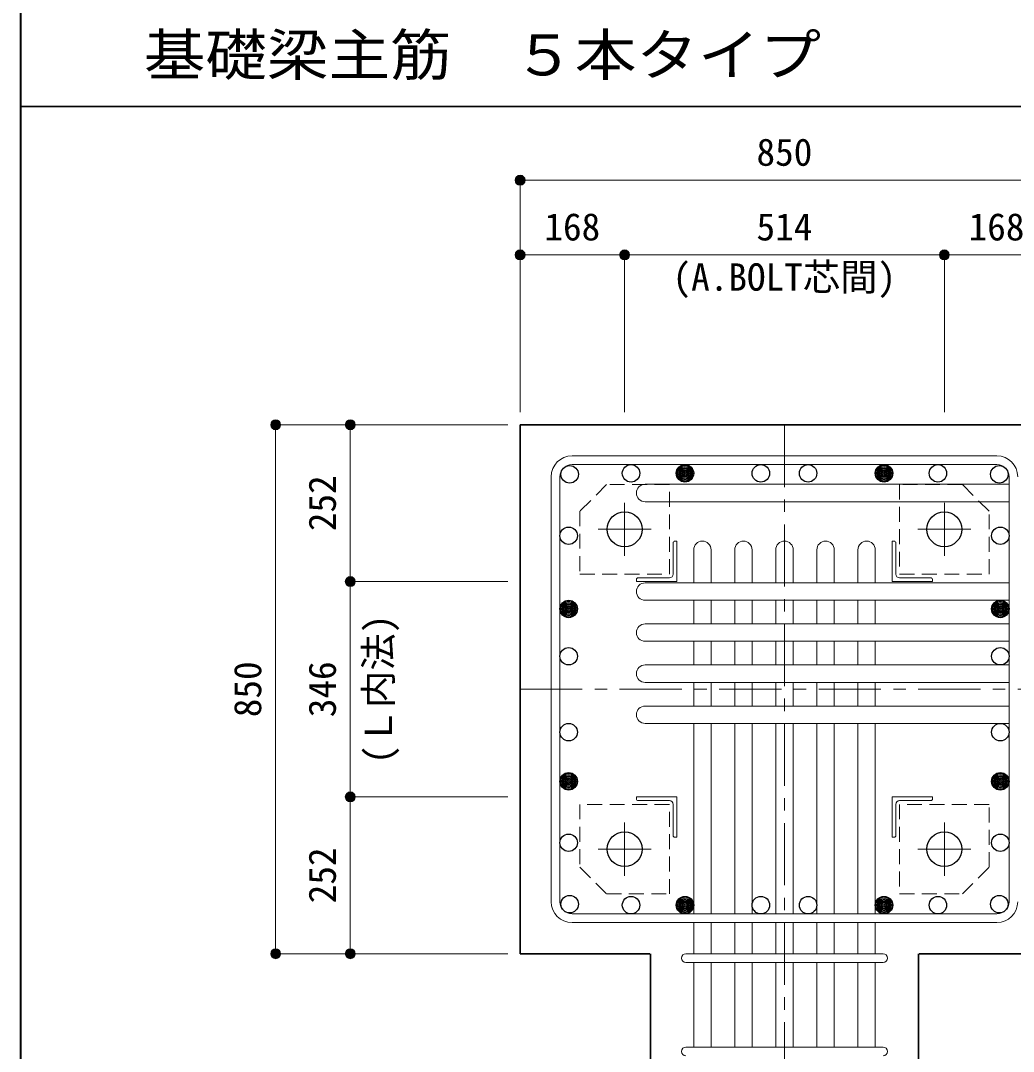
# Model space of a CAD drawing. Units: millimetres at full size, sheet at 1:20. Extents: x -3982 to 3969, y -2797 to 2801.
# Drawn here: x -3982 to -2386, y -1667 to -10 of the extents above; entities that cross this region are included whole.
import ezdxf
from ezdxf.enums import TextEntityAlignment as Align

# ---------------------------------------------------------------- set-up
doc = ezdxf.new("R2010")
doc.units = ezdxf.units.MM
doc.header["$LTSCALE"] = 20
doc.header["$PDMODE"] = 32
doc.header["$PDSIZE"] = 12
doc.linetypes.add('CHAIN1', pattern=[8, 5, -1, 1, -1])
doc.linetypes.add('DASHED1', pattern=[1.8, 1.2, -0.6])
for name, color, linetype, lineweight in [('6-1_躯体線', 2, 'Continuous', 35), ('6-2_A.Bolt_', 4, 'Continuous', 9), ('6-3_柱型主筋', 4, 'Continuous', 9), ('6-4_フープ', 7, 'Continuous', 18), ('6-5_梁主筋', 7, 'Continuous', 18), ('6-6_S.T.P.', 7, 'Continuous', 18), ('6-7_文字', 7, 'Continuous', 18), ('6-9', 4, 'DASHED1', 9), ('6-D_寸法', 4, 'Continuous', 9), ('F-0_枠', 6, 'Continuous', 40)]:
    doc.layers.add(name, color=color, linetype=linetype, lineweight=lineweight)
doc.styles.add('ＭＳ ゴシック', font='')
doc.styles.get('ＭＳ ゴシック').set_extended_font_data('MS Gothic')

msp = doc.modelspace()

# ---------------------------------------------------------------- linework, layer by layer
at = {"layer": '6-1_躯体線'}
for p, q in [((-3178.87, -1509.67), (-3178.87, -659.67)), ((-1928.87, -659.67), (-3178.87, -659.67)), ((-2970.37, -1509.67), (-3178.87, -1509.67)), ((-2969.37, -1909.67), (-2969.37, -1509.67)), ((-2538.37, -1909.67), (-2538.37, -1509.67)), ((-2328.87, -1509.67), (-2537.37, -1509.67))]:
    msp.add_line(p, q, dxfattribs=at)
at = {"layer": '6-2_A.Bolt_', "linetype": 'CHAIN1'}
for p, q in [((-3010.87, -870.37), (-3010.87, -784.87)), ((-2496.87, -870.37), (-2496.87, -784.87)), ((-2968.17, -827.67), (-3053.67, -827.67)), ((-2539.57, -827.67), (-2454.07, -827.67)), ((-3010.87, -1298.97), (-3010.87, -1384.47)), ((-2496.87, -1298.97), (-2496.87, -1384.47)), ((-2968.17, -1341.67), (-3053.67, -1341.67)), ((-2539.57, -1341.67), (-2454.07, -1341.67))]:
    msp.add_line(p, q, dxfattribs=at)
at = {"layer": '6-2_A.Bolt_'}
for p, q in [((-2932.87, -849.67), (-2932.87, -899.67)), ((-2926.87, -846.67), (-2929.87, -846.67)), ((-2926.87, -846.67), (-2926.87, -911.67)), ((-2580.87, -846.67), (-2577.87, -846.67)), ((-2580.87, -846.67), (-2580.87, -911.67)), ((-2574.87, -849.67), (-2574.87, -899.67)), ((-2991.87, -911.67), (-2991.87, -908.67)), ((-2988.87, -905.67), (-2938.87, -905.67)), ((-2518.87, -905.67), (-2568.87, -905.67)), ((-2515.87, -911.67), (-2515.87, -908.67)), ((-2991.87, -911.67), (-2926.87, -911.67)), ((-2515.87, -911.67), (-2580.87, -911.67)), ((-2991.87, -1257.67), (-2926.87, -1257.67)), ((-2991.87, -1257.67), (-2991.87, -1260.67)), ((-2926.87, -1322.67), (-2926.87, -1257.67)), ((-2580.87, -1322.67), (-2580.87, -1257.67)), ((-2515.87, -1257.67), (-2580.87, -1257.67)), ((-2515.87, -1257.67), (-2515.87, -1260.67)), ((-2988.87, -1263.67), (-2938.87, -1263.67)), ((-2932.87, -1319.67), (-2932.87, -1269.67)), ((-2574.87, -1319.67), (-2574.87, -1269.67)), ((-2518.87, -1263.67), (-2568.87, -1263.67)), ((-2926.87, -1322.67), (-2929.87, -1322.67)), ((-2580.87, -1322.67), (-2577.87, -1322.67))]:
    msp.add_line(p, q, dxfattribs=at)
at = {"layer": '6-2_A.Bolt_', "color": 3, "lineweight": 25}
for centre in [(-3010.87, -827.67), (-2496.87, -827.67), (-3010.87, -1341.67), (-2496.87, -1341.67)]:
    msp.add_circle(centre, 28, dxfattribs=at)
at = {"layer": '6-2_A.Bolt_'}
for centre, radius, start, end in [((-2929.87, -849.67), 3, 90, 180), ((-2577.87, -849.67), 3, 0, 90), ((-2988.87, -908.67), 3, 90, 180), ((-2938.87, -899.67), 6, 270, 0), ((-2568.87, -899.67), 6, 180, 270), ((-2518.87, -908.67), 3, 0, 90), ((-2988.87, -1260.67), 3, 180, 270), ((-2938.87, -1269.67), 6, 0, 90), ((-2568.87, -1269.67), 6, 90, 180), ((-2518.87, -1260.67), 3, 270, 0), ((-2929.87, -1319.67), 3, 180, 270), ((-2577.87, -1319.67), 3, 270, 0)]:
    msp.add_arc(centre, radius, start, end, dxfattribs=at)
at = {"layer": '6-3_柱型主筋', "color": 3, "lineweight": 25}
for centre in [(-3099.26, -739.28), (-3000.57, -737.67), (-2913.87, -737.67), (-2791.87, -737.67), (-2715.87, -737.67), (-2593.87, -737.67), (-2507.16, -737.67), (-2408.48, -739.28), (-3100.87, -837.97), (-2406.87, -837.97), (-3100.87, -955.67), (-2406.87, -955.67), (-3100.87, -1031.67), (-2406.87, -1031.67), (-3100.87, -1153.67), (-2406.87, -1153.67), (-3100.87, -1232.7), (-2406.87, -1232.7), (-3100.87, -1331.38), (-2406.87, -1331.38), (-3099.26, -1430.06), (-3000.57, -1431.67), (-2913.87, -1431.67), (-2791.87, -1431.67), (-2715.87, -1431.67), (-2593.87, -1431.67), (-2507.16, -1431.67), (-2408.48, -1430.06)]:
    msp.add_circle(centre, 14, dxfattribs=at)
at = {"layer": '6-3_柱型主筋'}
for centre, radius in [((-2913.87, -737.67), 14), ((-2913.87, -737.67), 12.6), ((-2913.87, -737.67), 11.2), ((-2913.87, -737.67), 9.8), ((-2593.87, -737.67), 14), ((-2593.87, -737.67), 12.6), ((-2593.87, -737.67), 11.2), ((-2593.87, -737.67), 9.8), ((-2913.87, -737.67), 8.4), ((-2913.87, -737.67), 7), ((-2913.87, -737.67), 5.6), ((-2913.87, -737.67), 4.2), ((-2913.87, -737.67), 2.8), ((-2913.87, -737.67), 1.4), ((-2593.87, -737.67), 8.4), ((-2593.87, -737.67), 7), ((-2593.87, -737.67), 5.6), ((-2593.87, -737.67), 4.2), ((-2593.87, -737.67), 2.8), ((-2593.87, -737.67), 1.4), ((-3100.87, -955.67), 14), ((-3100.87, -955.67), 12.6), ((-2406.87, -955.67), 14), ((-2406.87, -955.67), 12.6), ((-3100.87, -955.67), 11.2), ((-3100.87, -955.67), 9.8), ((-3100.87, -955.67), 8.4), ((-3100.87, -955.67), 7), ((-3100.87, -955.67), 5.6), ((-3100.87, -955.67), 4.2), ((-3100.87, -955.67), 2.8), ((-3100.87, -955.67), 1.4), ((-2406.87, -955.67), 11.2), ((-2406.87, -955.67), 9.8), ((-2406.87, -955.67), 8.4), ((-2406.87, -955.67), 7), ((-2406.87, -955.67), 5.6), ((-2406.87, -955.67), 4.2), ((-2406.87, -955.67), 2.8), ((-2406.87, -955.67), 1.4), ((-3100.87, -1232.7), 14), ((-3100.87, -1232.7), 12.6), ((-3100.87, -1232.7), 11.2), ((-3100.87, -1232.7), 9.8), ((-3100.87, -1232.7), 8.4), ((-3100.87, -1232.7), 7), ((-2406.87, -1232.7), 14), ((-2406.87, -1232.7), 12.6), ((-2406.87, -1232.7), 11.2), ((-2406.87, -1232.7), 9.8), ((-2406.87, -1232.7), 8.4), ((-2406.87, -1232.7), 7), ((-3100.87, -1232.7), 5.6), ((-3100.87, -1232.7), 4.2), ((-3100.87, -1232.7), 2.8), ((-3100.87, -1232.7), 1.4), ((-2406.87, -1232.7), 5.6), ((-2406.87, -1232.7), 4.2), ((-2406.87, -1232.7), 2.8), ((-2406.87, -1232.7), 1.4), ((-2913.87, -1431.67), 14), ((-2913.87, -1431.67), 12.6), ((-2913.87, -1431.67), 11.2), ((-2913.87, -1431.67), 9.8), ((-2913.87, -1431.67), 8.4), ((-2593.87, -1431.67), 14), ((-2593.87, -1431.67), 12.6), ((-2593.87, -1431.67), 11.2), ((-2593.87, -1431.67), 9.8), ((-2593.87, -1431.67), 8.4), ((-2913.87, -1431.67), 7), ((-2913.87, -1431.67), 5.6), ((-2913.87, -1431.67), 4.2), ((-2913.87, -1431.67), 2.8), ((-2913.87, -1431.67), 1.4), ((-2593.87, -1431.67), 7), ((-2593.87, -1431.67), 5.6), ((-2593.87, -1431.67), 4.2), ((-2593.87, -1431.67), 2.8), ((-2593.87, -1431.67), 1.4)]:
    msp.add_circle(centre, radius, dxfattribs=at)
at = {"layer": '6-4_フープ'}
for p, q in [((-2412.37, -709.67), (-3095.37, -709.67)), ((-2412.37, -723.67), (-3095.37, -723.67)), ((-3128.87, -1426.17), (-3128.87, -743.17)), ((-3114.87, -1426.17), (-3114.87, -743.17)), ((-2392.87, -1426.17), (-2392.87, -743.17)), ((-2412.37, -1445.67), (-3095.37, -1445.67)), ((-2412.37, -1459.67), (-3095.37, -1459.67))]:
    msp.add_line(p, q, dxfattribs=at)
for centre, radius, start, end in [((-3095.37, -743.17), 33.5, 90, 180), ((-2412.37, -743.17), 33.5, 0, 90), ((-3095.37, -743.17), 19.5, 90, 180), ((-2412.37, -743.17), 19.5, 0, 90), ((-3095.37, -1426.17), 33.5, 180, 270), ((-3095.37, -1426.17), 19.5, 180, 270), ((-2412.37, -1426.17), 33.5, 270, 0), ((-2412.37, -1426.17), 19.5, 270, 0)]:
    msp.add_arc(centre, radius, start, end, dxfattribs=at)
at = {"layer": '6-5_梁主筋'}
for p, q in [((-2977.87, -755.28), (-2392.87, -755.28)), ((-2977.87, -783.28), (-2392.87, -783.28)), ((-2899.87, -860.67), (-2899.87, -913.67)), ((-2871.87, -860.67), (-2871.87, -913.67)), ((-2833.87, -860.67), (-2833.87, -913.67)), ((-2805.87, -860.67), (-2805.87, -913.67)), ((-2767.87, -860.67), (-2767.87, -913.67)), ((-2739.87, -860.67), (-2739.87, -913.67)), ((-2701.87, -860.67), (-2701.87, -913.67)), ((-2673.87, -860.67), (-2673.87, -913.67)), ((-2635.87, -860.67), (-2635.87, -913.67)), ((-2607.87, -860.67), (-2607.87, -913.67)), ((-2977.87, -913.67), (-2392.87, -913.67)), ((-2977.87, -941.67), (-2392.87, -941.67)), ((-2899.87, -941.67), (-2899.87, -979.67)), ((-2871.87, -941.67), (-2871.87, -979.67)), ((-2833.87, -941.67), (-2833.87, -979.67)), ((-2805.87, -941.67), (-2805.87, -979.67)), ((-2767.87, -941.67), (-2767.87, -979.67)), ((-2739.87, -941.67), (-2739.87, -979.67)), ((-2701.87, -941.67), (-2701.87, -979.67)), ((-2673.87, -941.67), (-2673.87, -979.67)), ((-2635.87, -941.67), (-2635.87, -979.67)), ((-2607.87, -941.67), (-2607.87, -979.67)), ((-2977.87, -979.67), (-2392.87, -979.67)), ((-2977.87, -1007.67), (-2392.87, -1007.67)), ((-2899.87, -1007.67), (-2899.87, -1045.67)), ((-2871.87, -1007.67), (-2871.87, -1045.67)), ((-2833.87, -1007.67), (-2833.87, -1045.67)), ((-2805.87, -1007.67), (-2805.87, -1045.67)), ((-2767.87, -1007.67), (-2767.87, -1045.67)), ((-2739.87, -1007.67), (-2739.87, -1045.67)), ((-2701.87, -1007.67), (-2701.87, -1045.67)), ((-2673.87, -1007.67), (-2673.87, -1045.67)), ((-2635.87, -1007.67), (-2635.87, -1045.67)), ((-2607.87, -1007.67), (-2607.87, -1045.67)), ((-2977.87, -1045.67), (-2392.87, -1045.67)), ((-2977.87, -1073.67), (-2392.87, -1073.67)), ((-2899.87, -1073.67), (-2899.87, -1111.67)), ((-2871.87, -1073.67), (-2871.87, -1111.67)), ((-2833.87, -1073.67), (-2833.87, -1111.67)), ((-2805.87, -1073.67), (-2805.87, -1111.67)), ((-2767.87, -1073.67), (-2767.87, -1111.67)), ((-2739.87, -1073.67), (-2739.87, -1111.67)), ((-2701.87, -1073.67), (-2701.87, -1111.67)), ((-2673.87, -1073.67), (-2673.87, -1111.67)), ((-2635.87, -1073.67), (-2635.87, -1111.67)), ((-2607.87, -1073.67), (-2607.87, -1111.67)), ((-2977.87, -1111.67), (-2392.87, -1111.67)), ((-2977.87, -1139.67), (-2392.87, -1139.67)), ((-2899.87, -1139.67), (-2899.87, -1445.67)), ((-2871.87, -1139.67), (-2871.87, -1445.67)), ((-2833.87, -1139.67), (-2833.87, -1445.67)), ((-2805.87, -1139.67), (-2805.87, -1445.67)), ((-2767.87, -1139.67), (-2767.87, -1445.67)), ((-2739.87, -1139.67), (-2739.87, -1445.67)), ((-2701.87, -1139.67), (-2701.87, -1445.67)), ((-2673.87, -1139.67), (-2673.87, -1445.67)), ((-2635.87, -1139.67), (-2635.87, -1445.67)), ((-2607.87, -1139.67), (-2607.87, -1445.67)), ((-2899.87, -1459.67), (-2899.87, -1509.67)), ((-2871.87, -1459.67), (-2871.87, -1509.67)), ((-2833.87, -1459.67), (-2833.87, -1509.67)), ((-2805.87, -1459.67), (-2805.87, -1509.67)), ((-2767.87, -1459.67), (-2767.87, -1509.67)), ((-2739.87, -1459.67), (-2739.87, -1509.67)), ((-2701.87, -1459.67), (-2701.87, -1509.67)), ((-2673.87, -1459.67), (-2673.87, -1509.67)), ((-2635.87, -1459.67), (-2635.87, -1509.67)), ((-2607.87, -1459.67), (-2607.87, -1509.67)), ((-2899.87, -1523.67), (-2899.87, -1659.67)), ((-2871.87, -1523.67), (-2871.87, -1659.67)), ((-2833.87, -1523.67), (-2833.87, -1659.67)), ((-2805.87, -1523.67), (-2805.87, -1659.67)), ((-2767.87, -1523.67), (-2767.87, -1659.67)), ((-2739.87, -1523.67), (-2739.87, -1659.67)), ((-2701.87, -1523.67), (-2701.87, -1659.67)), ((-2673.87, -1523.67), (-2673.87, -1659.67)), ((-2635.87, -1523.67), (-2635.87, -1659.67)), ((-2607.87, -1523.67), (-2607.87, -1659.67))]:
    msp.add_line(p, q, dxfattribs=at)
for centre, start, end in [((-2977.87, -769.28), 90, 180), ((-2977.87, -769.28), 180, 270), ((-2885.87, -860.67), 90, 180), ((-2885.87, -860.67), 0, 90), ((-2819.87, -860.67), 90, 180), ((-2819.87, -860.67), 0, 90), ((-2753.87, -860.67), 90, 180), ((-2753.87, -860.67), 0, 90), ((-2687.87, -860.67), 90, 180), ((-2687.87, -860.67), 0, 90), ((-2621.87, -860.67), 90, 180), ((-2621.87, -860.67), 0, 90), ((-2977.87, -927.67), 90, 180), ((-2977.87, -927.67), 180, 270), ((-2977.87, -993.67), 90, 180), ((-2977.87, -993.67), 180, 270), ((-2977.87, -1059.67), 90, 180), ((-2977.87, -1059.67), 180, 270), ((-2977.87, -1125.67), 90, 180), ((-2977.87, -1125.67), 180, 270)]:
    msp.add_arc(centre, 14, start, end, dxfattribs=at)
at = {"layer": '6-6_S.T.P.'}
for p, q in [((-2912.37, -1509.67), (-2595.76, -1509.67)), ((-2912.37, -1523.67), (-2595.76, -1523.67)), ((-2912.37, -1659.67), (-2595.76, -1659.67))]:
    msp.add_line(p, q, dxfattribs=at)
for centre, start, end in [((-2912.37, -1516.67), 90, 270), ((-2912.37, -1516.67), 90, 270), ((-2912.37, -1516.67), 90, 270), ((-2912.37, -1516.67), 90, 270), ((-2595.37, -1516.67), 270, 90), ((-2595.37, -1516.67), 270, 90), ((-2595.37, -1516.67), 270, 90), ((-2595.37, -1516.67), 270, 90), ((-2912.37, -1666.67), 90, 270), ((-2595.37, -1666.67), 270, 90)]:
    msp.add_arc(centre, 7, start, end, dxfattribs=at)
at = {"layer": '6-9'}
for points in [[(-3082.87, -899.67), (-2938.87, -899.67), (-2938.87, -755.67), (-3039.87, -755.67), (-3082.87, -798.67)], [(-2568.87, -755.67), (-2568.87, -899.67), (-2424.87, -899.67), (-2424.87, -798.67), (-2467.87, -755.67)], [(-2938.87, -1413.67), (-2938.87, -1269.67), (-3082.87, -1269.67), (-3082.87, -1370.67), (-3039.87, -1413.67)], [(-2424.87, -1269.67), (-2568.87, -1269.67), (-2568.87, -1413.67), (-2467.87, -1413.67), (-2424.87, -1370.67)]]:
    msp.add_lwpolyline(points, close=True, dxfattribs=at)
at = {"layer": '6-D_寸法'}
for p, q in [((-3178.87, -266.65), (-2328.87, -266.65)), ((-3178.87, -386.65), (-3010.87, -386.65)), ((-3010.87, -386.65), (-3010.87, -639.67)), ((-3010.87, -386.65), (-2496.87, -386.65)), ((-2496.87, -386.65), (-2496.87, -639.67)), ((-2496.87, -386.65), (-2328.87, -386.65)), ((-3571.89, -659.67), (-3451.89, -659.67)), ((-3571.89, -659.67), (-3571.89, -1509.67)), ((-3451.89, -659.67), (-3198.87, -659.67)), ((-3451.89, -659.67), (-3451.89, -911.67)), ((-3451.89, -911.67), (-3198.87, -911.67)), ((-3451.89, -911.67), (-3451.89, -1257.67)), ((-3451.89, -1257.67), (-3198.87, -1257.67)), ((-3451.89, -1257.67), (-3451.89, -1509.67))]:
    msp.add_line(p, q, dxfattribs=at)
at = {"layer": '6-D_寸法', "linetype": 'CHAIN1'}
for p, q in [((-2753.87, -659.67), (-2753.87, -1909.67)), ((-3178.87, -1084.67), (-2328.87, -1084.67))]:
    msp.add_line(p, q, dxfattribs=at)
at = {"layer": '6-D_寸法'}
for points in [[(-3178.87, -266.65), (-3178.87, -386.65), (-3178.87, -639.67)], [(-3571.89, -1509.67), (-3451.89, -1509.67), (-3198.87, -1509.67)]]:
    msp.add_lwpolyline(points, dxfattribs=at)
for centre, radius in [((-3178.87, -266.65), 8), ((-3178.87, -266.65), 7.2), ((-3178.87, -266.65), 6.4), ((-3178.87, -266.65), 5.6), ((-3178.87, -266.65), 4.8), ((-3178.87, -266.65), 4), ((-3178.87, -266.65), 3.2), ((-3178.87, -266.65), 2.4), ((-3178.87, -266.65), 1.6), ((-3178.87, -266.65), 0.8), ((-3178.87, -386.65), 8), ((-3178.87, -386.65), 7.2), ((-3178.87, -386.65), 6.4), ((-3010.87, -386.65), 8), ((-3010.87, -386.65), 7.2), ((-3010.87, -386.65), 6.4), ((-2496.87, -386.65), 8), ((-2496.87, -386.65), 7.2), ((-2496.87, -386.65), 6.4), ((-3178.87, -386.65), 5.6), ((-3178.87, -386.65), 4.8), ((-3178.87, -386.65), 4), ((-3178.87, -386.65), 3.2), ((-3178.87, -386.65), 2.4), ((-3178.87, -386.65), 1.6), ((-3178.87, -386.65), 0.8), ((-3010.87, -386.65), 5.6), ((-3010.87, -386.65), 4.8), ((-3010.87, -386.65), 4), ((-3010.87, -386.65), 3.2), ((-3010.87, -386.65), 2.4), ((-3010.87, -386.65), 1.6), ((-3010.87, -386.65), 0.8), ((-2496.87, -386.65), 5.6), ((-2496.87, -386.65), 4.8), ((-2496.87, -386.65), 4), ((-2496.87, -386.65), 3.2), ((-2496.87, -386.65), 2.4), ((-2496.87, -386.65), 1.6), ((-2496.87, -386.65), 0.8), ((-3571.89, -659.67), 8), ((-3571.89, -659.67), 7.2), ((-3571.89, -659.67), 6.4), ((-3571.89, -659.67), 5.6), ((-3571.89, -659.67), 4.8), ((-3571.89, -659.67), 4), ((-3571.89, -659.67), 3.2), ((-3571.89, -659.67), 2.4), ((-3571.89, -659.67), 1.6), ((-3571.89, -659.67), 0.8), ((-3451.89, -659.67), 8), ((-3451.89, -659.67), 7.2), ((-3451.89, -659.67), 6.4), ((-3451.89, -659.67), 5.6), ((-3451.89, -659.67), 4.8), ((-3451.89, -659.67), 4), ((-3451.89, -659.67), 3.2), ((-3451.89, -659.67), 2.4), ((-3451.89, -659.67), 1.6), ((-3451.89, -659.67), 0.8), ((-3451.89, -911.67), 8), ((-3451.89, -911.67), 7.2), ((-3451.89, -911.67), 6.4), ((-3451.89, -911.67), 5.6), ((-3451.89, -911.67), 4.8), ((-3451.89, -911.67), 4), ((-3451.89, -911.67), 3.2), ((-3451.89, -911.67), 2.4), ((-3451.89, -911.67), 1.6), ((-3451.89, -911.67), 0.8), ((-3451.89, -1257.67), 8), ((-3451.89, -1257.67), 7.2), ((-3451.89, -1257.67), 6.4), ((-3451.89, -1257.67), 5.6), ((-3451.89, -1257.67), 4.8), ((-3451.89, -1257.67), 4), ((-3451.89, -1257.67), 3.2), ((-3451.89, -1257.67), 2.4), ((-3451.89, -1257.67), 1.6), ((-3451.89, -1257.67), 0.8), ((-3571.89, -1509.67), 8), ((-3571.89, -1509.67), 7.2), ((-3571.89, -1509.67), 6.4), ((-3571.89, -1509.67), 5.6), ((-3571.89, -1509.67), 4.8), ((-3571.89, -1509.67), 4), ((-3571.89, -1509.67), 3.2), ((-3571.89, -1509.67), 2.4), ((-3451.89, -1509.67), 8), ((-3451.89, -1509.67), 7.2), ((-3451.89, -1509.67), 6.4), ((-3451.89, -1509.67), 5.6), ((-3451.89, -1509.67), 4.8), ((-3451.89, -1509.67), 4), ((-3451.89, -1509.67), 3.2), ((-3451.89, -1509.67), 2.4), ((-3571.89, -1509.67), 1.6), ((-3571.89, -1509.67), 0.8), ((-3451.89, -1509.67), 1.6), ((-3451.89, -1509.67), 0.8)]:
    msp.add_circle(centre, radius, dxfattribs=at)
at = {"layer": '6-D_寸法', "color": 7}
for p in [(-3178.87, -266.65), (-3178.87, -386.65), (-3010.87, -386.65), (-2496.87, -386.65), (-3571.89, -659.67), (-3451.89, -659.67), (-3451.89, -911.67), (-3451.89, -1257.67), (-3571.89, -1509.67), (-3451.89, -1509.67)]:
    msp.add_point(p, dxfattribs=at)
at = {"layer": 'F-0_枠'}
msp.add_line((-3981.92, 2800.77), (-3981.92, -2796.83), dxfattribs=at)
at = {"layer": 'F-0_枠', "color": 2, "lineweight": 35}
msp.add_line((-3981.92, -148.03), (2482.4, -148.03), dxfattribs=at)

# ---------------------------------------------------------------- texts
at = {"layer": '6-7_文字', "color": 2, "style": 'ＭＳ ゴシック', "width": 1.1}
msp.add_text('\u3000\u3000基礎梁主筋\u3000５本タイプ', height=65.98, dxfattribs=at).set_placement((-3981.92, -118.03), align=Align.BOTTOM_LEFT)
at = {"layer": '6-D_寸法', "style": 'ＭＳ ゴシック'}
for s, p in [('850', (-2798.87, -256.65)), ('168', (-3139.87, -376.65)), ('514', (-2798.87, -376.65)), ('168', (-2457.87, -376.65)), ('(A.BOLT芯間)', (-2933.87, -457.38))]:
    msp.add_text(s, height=43.99, dxfattribs=at).set_placement(p, align=Align.BOTTOM_LEFT)
for s, p in [('252', (-3461.89, -830.67)), ('(Ｌ内法)', (-3371.68, -1204.67)), ('850', (-3581.89, -1129.67)), ('346', (-3461.89, -1129.67)), ('252', (-3461.89, -1428.67))]:
    msp.add_text(s, height=43.99, rotation=90, dxfattribs=at).set_placement(p, align=Align.BOTTOM_LEFT)

doc.saveas('drawing.dxf')
